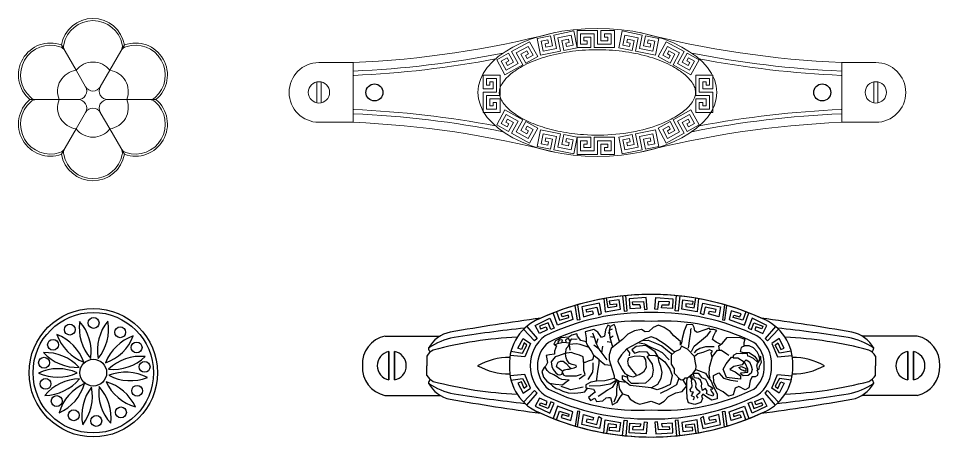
# Model space of a CAD drawing. Header units: millimetres. Extents: x -159347 to -158123, y -76894 to -75818.
# Drawn here: x -158972.5 to -158756.4, y -76448.2 to -76348.2 of the extents above; entities that cross this region are included whole.
import ezdxf

# ---------------------------------------------------------------- set-up
doc = ezdxf.new("R2010")
doc.units = ezdxf.units.MM
doc.header["$LTSCALE"] = 2
doc.header["$MEASUREMENT"] = 0
doc.layers.get('0').update_dxf_attribs({"linetype": 'CONTINUOUS'})
doc.layers.add('地线', color=157, linetype='CONTINUOUS', lineweight=13)

# ---------------------------------------------------------------- blocks, each defined once
blk = doc.blocks.new('LH-43')
for centre, radius in [((0.07, 0.09), 17.5), ((0.07, 0.09), 16.42), ((-2.98, 13.1), 1.48), ((2.78, 13.51), 1.48), ((-7.66, 10.05), 1.48), ((7.67, 11.06), 1.48), ((11.81, 6.49), 1.48), ((-11.53, 5.41), 1.48), ((0.07, 0.09), 3.64), ((-13.07, -0.73), 1.48), ((13.63, -0.01), 1.48), ((-10.75, -7.46), 1.48), ((11.09, -7.26), 1.48), ((-4.87, -11.88), 1.48), ((1.65, -13.91), 1.48), ((6.94, -11.74), 1.48)]:
    blk.add_circle(centre, radius)
for centre, start, end in [((-14.18, 3.61), 1.0105, 50.454), ((6.42, 13.54), 181.0159, 230.4486), ((11.44, 9.82), 155.6683, 205.1011), ((-11.43, 9.67), 335.663, 25.1064), ((14.1, 4.44), 132.8981, 182.3416), ((-7.05, 13.15), 312.9035, 2.3362), ((-14.4, -2.69), 24.2166, 73.66), ((0.62, 14.56), 204.2219, 253.6547), ((-1.32, 14.5), 289.6974, 339.1302), ((14.69, -1.84), 109.6921, 159.1355), ((-11.59, -9.37), 52.0548, 101.4982), ((-6.36, 12.9), 232.0601, 281.4929), ((12.27, -8.67), 81.8539, 131.2973), ((5.74, 13.26), 261.8592, 311.292), ((-5.23, -13.98), 82.9389, 132.3823), ((-12.17, 7.82), 262.9442, 312.377), ((6.19, -13.64), 50.9698, 100.4132), ((11.84, 8.52), 230.9751, 280.4079), ((2.84, -14.87), 114.5874, 164.0309), ((-14.51, 0.05), 294.5928, 344.0255), ((10.48, -10.05), 152.0762, 201.5089), ((-12.36, -8.77), 332.0708, 21.5143), ((13.56, -5.37), 174.217, 223.6604), ((-8.07, -12.8), 354.2223, 43.6551), ((14.63, 0.9), 199.3266, 248.7593), ((-1.81, -15), 19.3212, 68.7647)]:
    blk.add_arc(centre, 12.59, start, end)
blk = doc.blocks.new('A$C2AE26787')
at = {"color": 0, "lineweight": -3}
for p, q in [((24.11, 12.681), (23.952, 13.615)), ((25.514, 13.832), (25.685, 12.343)), ((25.987, 12.377), (25.845, 13.865)), ((27.857, 13.671), (26.189, 13.56)), ((27.962, 12.522), (27.857, 13.671)), ((28.711, 12.522), (28.815, 13.671)), ((28.815, 13.671), (30.484, 13.56)), ((30.686, 12.377), (30.827, 13.865)), ((31.158, 13.832), (30.988, 12.343)), ((32.562, 12.681), (32.72, 13.615)), ((21.111, 11.455), (20.898, 12.909)), ((21.126, 12.975), (21.332, 11.484)), ((23.257, 13.134), (21.534, 12.76)), ((21.534, 12.76), (21.697, 11.782)), ((21.961, 12.492), (23.017, 12.746)), ((23.017, 12.746), (23.195, 11.969)), ((23.473, 12.127), (23.257, 13.134)), ((23.699, 13.571), (23.814, 12.289)), ((24.927, 12.792), (24.11, 12.681)), ((25.209, 13.44), (24.234, 13.332)), ((24.234, 13.332), (24.271, 13.001)), ((24.271, 13.001), (24.939, 13.053)), ((24.939, 13.053), (24.927, 12.792)), ((25.322, 12.552), (25.209, 13.44)), ((26.188, 13.563), (26.252, 12.612)), ((26.252, 12.612), (27.312, 12.683)), ((26.521, 13.261), (27.596, 13.294)), ((26.551, 12.962), (26.521, 13.261)), ((27.245, 12.974), (26.551, 12.962)), ((27.312, 12.683), (27.245, 12.974)), ((27.596, 13.294), (27.704, 12.504)), ((29.077, 13.294), (28.968, 12.504)), ((30.152, 13.261), (29.077, 13.294)), ((29.36, 12.683), (29.428, 12.974)), ((30.421, 12.612), (29.36, 12.683)), ((29.428, 12.974), (30.122, 12.962)), ((30.122, 12.962), (30.152, 13.261)), ((30.484, 13.563), (30.421, 12.612)), ((31.351, 12.552), (31.464, 13.44)), ((31.464, 13.44), (32.438, 13.332)), ((32.402, 13.001), (31.733, 13.053)), ((31.733, 13.053), (31.745, 12.792)), ((31.745, 12.792), (32.562, 12.681)), ((32.438, 13.332), (32.402, 13.001)), ((32.974, 13.571), (32.858, 12.289)), ((33.199, 12.127), (33.415, 13.134)), ((33.415, 13.134), (35.139, 12.76)), ((33.655, 12.746), (33.478, 11.969)), ((34.712, 12.492), (33.655, 12.746)), ((35.139, 12.76), (34.976, 11.782)), ((35.547, 12.975), (35.341, 11.484)), ((35.562, 11.455), (35.775, 12.909)), ((19.156, 10.956), (18.741, 12.169)), ((19.048, 12.287), (19.347, 11.463)), ((19.496, 12.082), (20.464, 12.371)), ((19.616, 11.786), (19.496, 12.082)), ((20.229, 11.956), (19.616, 11.786)), ((20.27, 11.728), (20.229, 11.956)), ((20.464, 12.371), (20.665, 11.521)), ((21.697, 11.782), (22.691, 12.084)), ((22.028, 12.237), (21.961, 12.492)), ((22.614, 12.333), (22.028, 12.237)), ((22.691, 12.084), (22.614, 12.333)), ((23.195, 11.969), (23.473, 12.127)), ((23.814, 12.289), (25.322, 12.552)), ((25.685, 12.343), (25.987, 12.377)), ((27.704, 12.504), (27.962, 12.522)), ((28.968, 12.504), (28.711, 12.522)), ((30.988, 12.343), (30.686, 12.377)), ((32.858, 12.289), (31.351, 12.552)), ((33.478, 11.969), (33.199, 12.127)), ((33.982, 12.084), (34.059, 12.333)), ((34.976, 11.782), (33.982, 12.084)), ((34.059, 12.333), (34.644, 12.237)), ((34.644, 12.237), (34.712, 12.492)), ((36.209, 12.371), (36.008, 11.521)), ((37.176, 12.082), (36.209, 12.371)), ((36.403, 11.728), (36.444, 11.956)), ((36.444, 11.956), (37.057, 11.786)), ((37.057, 11.786), (37.176, 12.082)), ((37.625, 12.287), (37.326, 11.463)), ((37.517, 10.956), (37.931, 12.169)), ((16.974, 10.946), (18.412, 11.644)), ((17.371, 10.16), (16.974, 10.946)), ((18.25, 11.193), (17.388, 10.87)), ((17.388, 10.87), (17.482, 10.618)), ((18.491, 10.549), (18.25, 11.193)), ((18.412, 11.644), (18.809, 10.668)), ((20.665, 11.521), (19.156, 10.956)), ((19.347, 11.463), (20.27, 11.728)), ((21.332, 11.484), (21.111, 11.455)), ((35.341, 11.484), (35.562, 11.455)), ((36.008, 11.521), (37.517, 10.956)), ((37.326, 11.463), (36.403, 11.728)), ((38.261, 11.644), (37.864, 10.668)), ((38.181, 10.549), (38.423, 11.193)), ((39.698, 10.946), (38.261, 11.644)), ((38.423, 11.193), (39.285, 10.87)), ((39.285, 10.87), (39.19, 10.618)), ((39.301, 10.16), (39.698, 10.946)), ((16.904, 9.418), (15.826, 10.564)), ((16.132, 10.844), (17.147, 9.677)), ((18.147, 10.515), (17.371, 10.16)), ((17.482, 10.618), (18.046, 10.811)), ((18.046, 10.811), (18.147, 10.515)), ((18.809, 10.668), (18.491, 10.549)), ((20.288, 9.842), (20.737, 9.991)), ((20.737, 9.991), (21.26, 9.543)), ((21.863, 10.249), (22.384, 10.379)), ((21.863, 9.768), (21.863, 10.249)), ((22.2, 9.784), (22.27, 9.979)), ((22.27, 9.979), (22.457, 9.912)), ((22.384, 10.379), (22.88, 10.068)), ((22.88, 10.068), (23.263, 9.789)), ((23.263, 9.789), (23.383, 9.993)), ((23.307, 10.191), (23.455, 10.592)), ((23.383, 9.993), (23.307, 10.191)), ((23.455, 10.592), (24.03, 10.788)), ((23.733, 10.169), (23.886, 9.904)), ((24.03, 10.788), (24.679, 10.629)), ((24.167, 10.337), (24.094, 10.081)), ((24.094, 10.081), (24.383, 9.961)), ((24.383, 9.961), (24.303, 9.767)), ((24.679, 10.629), (24.802, 10.207)), ((24.802, 10.207), (24.825, 9.378)), ((26.627, 10.003), (25.922, 9.656)), ((27.052, 10.484), (26.627, 10.003)), ((27.533, 10.778), (27.052, 10.484)), ((28.336, 10.472), (27.533, 10.778)), ((28.954, 10.64), (28.336, 10.472)), ((29.469, 10.752), (28.954, 10.64)), ((29.861, 10.584), (29.469, 10.752)), ((30.386, 10.26), (29.861, 10.584)), ((30.633, 9.925), (30.386, 10.26)), ((31.36, 10.07), (31.125, 9.757)), ((31.651, 10.573), (31.36, 10.07)), ((32.146, 10.83), (31.651, 10.573)), ((31.97, 10.533), (31.689, 9.879)), ((32.199, 10.607), (32.146, 10.83)), ((32.322, 10.092), (32.199, 10.607)), ((32.523, 10.092), (32.322, 10.092)), ((32.736, 10.148), (32.523, 10.092)), ((33.083, 10.428), (32.736, 10.148)), ((33.075, 9.709), (33.543, 10.024)), ((33.682, 10.515), (33.083, 10.428)), ((33.844, 10.182), (33.682, 10.515)), ((34.28, 10.394), (33.844, 10.182)), ((34.09, 9.779), (34.493, 10.092)), ((34.493, 10.092), (34.28, 10.394)), ((37.864, 10.668), (38.181, 10.549)), ((38.626, 10.811), (38.525, 10.515)), ((38.525, 10.515), (39.301, 10.16)), ((39.19, 10.618), (38.626, 10.811)), ((40.541, 10.844), (39.526, 9.677)), ((39.768, 9.418), (40.847, 10.564)), ((2.226, 9.897), (7.641, 9.897)), ((15.266, 8.714), (15.767, 9.67)), ((15.885, 9.242), (15.612, 8.569)), ((15.767, 9.67), (16.487, 9.179)), ((16.159, 8.997), (15.885, 9.242)), ((16.487, 9.179), (15.949, 7.868)), ((17.147, 9.677), (16.904, 9.418)), ((18.602, 8.489), (18.743, 9.169)), ((18.743, 9.169), (19.109, 9.344)), ((19.109, 9.344), (19.723, 9.045)), ((19.723, 9.045), (20.072, 9.194)), ((20.072, 9.194), (20.288, 9.842)), ((21.26, 9.543), (21.891, 9.211)), ((22.048, 9.367), (21.863, 9.768)), ((21.891, 9.211), (22.182, 8.597)), ((22.264, 8.918), (22.048, 9.367)), ((22.401, 9.519), (22.2, 9.784)), ((22.28, 9.279), (22.513, 9.311)), ((22.425, 9.102), (22.28, 9.279)), ((22.513, 9.311), (22.401, 9.519)), ((22.401, 9.519), (22.401, 9.519)), ((22.73, 8.894), (22.425, 9.102)), ((22.457, 9.912), (22.682, 9.832)), ((22.682, 9.832), (22.898, 9.72)), ((22.898, 9.72), (22.826, 9.487)), ((22.826, 9.487), (22.995, 9.231)), ((22.995, 9.231), (23.309, 9.437)), ((23.309, 9.437), (23.396, 9.046)), ((23.709, 9.76), (23.512, 9.599)), ((23.512, 9.599), (23.781, 9.367)), ((23.886, 9.904), (23.709, 9.76)), ((23.781, 9.367), (23.958, 9.102)), ((23.958, 9.102), (23.926, 8.758)), ((24.303, 9.767), (24.175, 9.584)), ((24.175, 9.584), (24.44, 9.552)), ((24.335, 9.143), (24.319, 8.966)), ((24.504, 9.335), (24.335, 9.143)), ((24.44, 9.552), (24.504, 9.335)), ((24.504, 9.335), (24.504, 9.335)), ((24.825, 9.378), (24.841, 8.52)), ((25.285, 9.511), (24.833, 8.949)), ((25.922, 9.656), (25.285, 9.511)), ((25.837, 8.882), (26.769, 9.396)), ((26.475, 8.82), (27.248, 9.188)), ((26.769, 9.396), (27.113, 9.543)), ((27.113, 9.543), (27.456, 9.715)), ((27.248, 9.188), (27.75, 9.372)), ((28.336, 9.176), (27.677, 8.808)), ((27.75, 9.372), (28.336, 9.176)), ((28.336, 9.176), (30.399, 8.931)), ((31.125, 9.757), (30.633, 9.925)), ((31.125, 9.757), (31.125, 9.757)), ((31.125, 9.757), (31.417, 9.286)), ((31.417, 9.286), (31.503, 8.747)), ((31.689, 9.293), (31.58, 8.476)), ((31.689, 9.879), (31.689, 9.293)), ((31.706, 8.399), (32.149, 9.123)), ((32.149, 9.123), (32.608, 9.403)), ((32.608, 9.403), (33.075, 9.709)), ((33.833, 9.601), (34.09, 9.779)), ((33.989, 9.299), (33.833, 9.601)), ((34.728, 9.153), (33.989, 9.299)), ((34.828, 9.539), (34.591, 9.18)), ((34.591, 9.18), (34.591, 9.18)), ((34.728, 8.852), (34.728, 9.153)), ((35.223, 9.622), (34.828, 9.539)), ((35.012, 9.099), (36.199, 9.363)), ((35.823, 9.67), (35.223, 9.622)), ((36.482, 9.658), (35.823, 9.67)), ((36.199, 9.363), (36.676, 9.18)), ((36.986, 9.491), (36.482, 9.658)), ((36.676, 9.18), (37.159, 9.041)), ((37.381, 9.275), (36.986, 9.491)), ((37.657, 9.215), (37.381, 9.275)), ((38.005, 8.964), (37.657, 9.215)), ((39.526, 9.677), (39.768, 9.418)), ((40.906, 9.67), (40.186, 9.179)), ((40.186, 9.179), (40.723, 7.868)), ((40.514, 8.997), (40.787, 9.242)), ((40.787, 9.242), (41.061, 8.569)), ((41.407, 8.714), (40.906, 9.67)), ((54.447, 9.897), (49.032, 9.897)), ((2.597, 8.383), (2.597, 5.6)), ((2.597, 5.6), (2.597, 8.383)), ((3.147, 8.392), (3.147, 5.592)), ((3.147, 5.592), (3.147, 8.392)), ((14.588, 8.419), (15.73, 8.232)), ((15.612, 8.569), (15.266, 8.714)), ((15.73, 8.232), (16.159, 8.997)), ((18.404, 8.056), (18.602, 8.489)), ((19.558, 7.973), (19.558, 8.297)), ((19.558, 8.297), (20.936, 8.131)), ((20.512, 8.423), (19.831, 8.506)), ((21.235, 8.207), (20.512, 8.423)), ((21.683, 7.692), (21.235, 8.207)), ((22.182, 8.597), (22.223, 7.958)), ((22.449, 8.501), (22.264, 8.918)), ((22.778, 8.1), (22.449, 8.501)), ((22.555, 8.257), (22.655, 7.883)), ((22.794, 8.701), (22.73, 8.894)), ((22.987, 8.324), (22.794, 8.701)), ((23.38, 8.132), (22.987, 8.324)), ((23.396, 9.046), (23.364, 8.742)), ((23.364, 8.742), (23.5, 8.413)), ((23.5, 8.413), (23.685, 8.244)), ((23.685, 8.244), (24.062, 8.188)), ((23.926, 8.758), (24.014, 8.461)), ((24.014, 8.461), (24.295, 8.188)), ((24.062, 8.188), (24.222, 7.73)), ((24.375, 8.485), (24.264, 8.218)), ((24.264, 8.218), (24.32, 8.351)), ((24.295, 8.188), (24.295, 7.98)), ((24.319, 8.966), (24.351, 8.717)), ((24.32, 8.351), (24.464, 8.14)), ((24.351, 8.717), (24.375, 8.485)), ((24.769, 8.167), (24.448, 7.91)), ((24.841, 8.52), (24.769, 8.167)), ((24.98, 8.196), (24.769, 8.167)), ((24.833, 8.949), (25.227, 8.348)), ((25.1, 8.31), (24.98, 8.196)), ((25.353, 8.386), (25.1, 8.31)), ((25.465, 8.359), (25.353, 8.386)), ((25.618, 8.203), (25.465, 8.359)), ((25.618, 8.203), (25.837, 8.882)), ((25.915, 7.9), (25.618, 8.203)), ((26.267, 7.951), (26.475, 8.82)), ((27.333, 8.208), (27.248, 7.669)), ((27.677, 8.808), (27.333, 8.208)), ((28.563, 8.42), (28.188, 8.022)), ((28.855, 8.673), (28.563, 8.42)), ((29.568, 8.688), (28.855, 8.673)), ((30.282, 8.688), (29.568, 8.688)), ((30.627, 8.374), (30.282, 8.688)), ((30.399, 8.931), (31.135, 8.33)), ((30.703, 7.88), (30.627, 8.374)), ((30.767, 8.631), (31.454, 8.539)), ((31.135, 8.33), (31.135, 7.938)), ((31.503, 8.747), (31.454, 8.539)), ((31.454, 8.539), (31.454, 8.539)), ((31.454, 8.539), (31.959, 8.259)), ((31.706, 8.399), (32.361, 8.817)), ((31.959, 8.259), (32.87, 8.471)), ((31.959, 7.997), (31.959, 8.259)), ((32.361, 8.817), (33.288, 8.97)), ((32.87, 8.471), (33.709, 8.516)), ((33.288, 8.97), (34.427, 9.013)), ((33.709, 8.516), (33.531, 7.323)), ((33.709, 8.516), (34.258, 8.606)), ((34.505, 8.334), (34.066, 7.624)), ((34.258, 8.606), (34.728, 8.852)), ((35.406, 8.29), (34.816, 7.85)), ((36.678, 8.575), (36.379, 8.417)), ((36.379, 8.417), (37.085, 8.342)), ((37.035, 8.857), (36.678, 8.575)), ((37.717, 8.807), (37.035, 8.857)), ((37.085, 8.342), (37.393, 8.201)), ((37.393, 8.201), (37.542, 8.085)), ((38.304, 8.7), (37.717, 8.807)), ((38.304, 8.7), (38.005, 8.964)), ((38.556, 8.497), (38.304, 8.7)), ((38.88, 8.113), (38.556, 8.497)), ((40.942, 8.232), (40.514, 8.997)), ((42.085, 8.419), (40.942, 8.232)), ((41.061, 8.569), (41.407, 8.714)), ((53.526, 8.392), (53.526, 5.592)), ((53.526, 5.592), (53.526, 8.392)), ((54.076, 8.383), (54.076, 5.6)), ((54.076, 5.6), (54.076, 8.383)), ((6.325, 7.941), (6.325, 6.992)), ((15.949, 7.868), (14.493, 7.98)), ((17.729, 7.304), (17.715, 7.03)), ((17.927, 7.427), (17.729, 7.304)), ((17.855, 7.911), (17.826, 7.674)), ((17.826, 7.674), (17.927, 7.427)), ((18.093, 8.056), (17.855, 7.911)), ((17.861, 7.386), (17.97, 6.999)), ((18.404, 8.056), (18.093, 8.056)), ((18.416, 7.362), (18.509, 7.726)), ((18.504, 6.997), (18.416, 7.362)), ((18.509, 7.726), (18.802, 7.952)), ((18.802, 7.952), (19.295, 7.998)), ((19.495, 7.69), (18.853, 7.613)), ((18.853, 7.613), (18.853, 7.341)), ((18.853, 7.341), (19.058, 6.823)), ((19.048, 7.264), (19.028, 7.546)), ((19.028, 7.546), (19.267, 7.465)), ((19.464, 7.069), (19.048, 7.264)), ((19.161, 7.511), (19.536, 7.351)), ((19.295, 7.998), (19.567, 7.788)), ((19.567, 7.788), (19.495, 7.69)), ((19.536, 7.351), (19.731, 7.156)), ((20.098, 7.592), (19.558, 7.973)), ((20.604, 7.367), (20.098, 7.592)), ((20.214, 7.069), (20.604, 7.367)), ((20.936, 8.131), (21.277, 7.318)), ((21.277, 7.318), (20.961, 6.82)), ((22.223, 7.958), (21.683, 7.692)), ((22.655, 7.883), (22.622, 7.12)), ((22.995, 7.723), (22.778, 8.1)), ((23.701, 7.458), (22.995, 7.723)), ((23.709, 7.707), (23.38, 8.132)), ((23.934, 7.37), (23.701, 7.458)), ((24.222, 7.73), (23.709, 7.707)), ((23.934, 7.37), (23.926, 7.035)), ((24.222, 7.73), (23.934, 7.37)), ((24.448, 7.91), (24.222, 7.73)), ((24.464, 8.14), (24.448, 7.91)), ((26.066, 7.717), (25.915, 7.9)), ((26.079, 7.288), (26.066, 7.717)), ((26.382, 6.85), (26.079, 7.288)), ((26.487, 7.338), (26.267, 7.951)), ((26.99, 6.615), (26.487, 7.338)), ((27.248, 7.669), (27.37, 7.081)), ((28.188, 8.022), (28.103, 7.416)), ((28.103, 7.416), (28.203, 6.841)), ((28.824, 7.171), (29.077, 7.631)), ((29.077, 7.631), (29.515, 7.876)), ((29.515, 7.876), (29.745, 7.953)), ((30.09, 8.075), (29.745, 7.953)), ((29.745, 7.953), (30.236, 7.363)), ((30.481, 7.991), (30.09, 8.075)), ((30.236, 7.363), (30.55, 6.949)), ((30.926, 7.769), (30.481, 7.991)), ((31.135, 7.938), (30.665, 8.127)), ((31.164, 7.363), (30.926, 7.769)), ((31.409, 6.949), (31.164, 7.363)), ((32.121, 7.465), (31.959, 7.997)), ((32.442, 6.409), (32.121, 7.465)), ((33.531, 7.323), (33.423, 6.772)), ((34.066, 7.624), (34.029, 7.199)), ((34.816, 7.85), (34.949, 7.459)), ((34.949, 7.459), (34.949, 6.828)), ((35.19, 7.85), (35.697, 8.007)), ((35.697, 8.007), (36.179, 8.032)), ((36.195, 7.26), (35.871, 7.202)), ((36.179, 8.032), (36.694, 8.007)), ((36.387, 7.343), (36.195, 7.26)), ((36.345, 7.127), (36.195, 7.26)), ((36.195, 7.26), (36.195, 7.26)), ((36.553, 7.343), (36.387, 7.343)), ((36.86, 7.393), (36.553, 7.343)), ((36.694, 8.007), (36.852, 7.958)), ((36.852, 7.958), (37.039, 7.667)), ((37.018, 7.517), (36.86, 7.393)), ((37.06, 7.816), (37.018, 7.517)), ((37.039, 7.667), (37.018, 7.517)), ((37.018, 7.517), (37.234, 7.385)), ((37.276, 7.899), (37.06, 7.816)), ((37.06, 7.816), (37.06, 7.816)), ((37.234, 7.385), (37.609, 7.111)), ((37.5, 7.866), (37.276, 7.899)), ((37.276, 7.899), (37.276, 7.899)), ((37.683, 7.7), (37.5, 7.866)), ((37.542, 8.085), (37.542, 8.085)), ((37.542, 8.085), (37.875, 7.902)), ((37.958, 7.376), (37.683, 7.7)), ((37.875, 7.902), (38.307, 7.686)), ((38.074, 7.069), (37.958, 7.376)), ((38.307, 7.686), (38.523, 7.462)), ((38.523, 7.462), (38.748, 7.083)), ((38.844, 7.167), (39.072, 7.55)), ((39.072, 7.55), (38.88, 8.113)), ((40.723, 7.868), (42.18, 7.98)), ((50.347, 7.941), (50.347, 6.992)), ((6.325, 6.043), (6.325, 6.992)), ((17.715, 7.03), (17.514, 6.657)), ((17.514, 6.657), (17.559, 6.338)), ((17.559, 6.338), (17.575, 6.098)), ((17.748, 6.535), (17.676, 6.306)), ((17.901, 6.769), (17.748, 6.535)), ((17.832, 6.568), (17.913, 6.612)), ((17.956, 6.338), (17.832, 6.568)), ((17.97, 6.999), (17.901, 6.769)), ((17.913, 6.612), (18.274, 6.286)), ((18.2, 6.057), (17.956, 6.338)), ((18.668, 6.618), (18.504, 6.997)), ((19.012, 6.409), (18.668, 6.618)), ((19.209, 6.612), (19.012, 6.409)), ((19.058, 6.823), (19.209, 6.612)), ((19.209, 6.612), (19.387, 6.903)), ((19.832, 6.231), (19.209, 6.612)), ((19.387, 6.903), (20.214, 7.069)), ((19.731, 7.156), (19.464, 7.069)), ((20.961, 6.82), (20.463, 6.156)), ((22.622, 7.12), (22.323, 6.072)), ((23.926, 7.035), (24.021, 6.55)), ((24.021, 6.55), (24.077, 6.089)), ((26.382, 6.409), (26.382, 6.85)), ((26.382, 5.973), (26.382, 6.409)), ((26.561, 6.409), (27.205, 5.736)), ((27.643, 6.113), (26.99, 6.615)), ((27.37, 7.081), (27.53, 6.652)), ((27.53, 6.652), (27.643, 6.113)), ((28.203, 6.841), (28.709, 6.09)), ((28.878, 6.409), (28.824, 7.171)), ((29.077, 6.083), (28.878, 6.409)), ((30.634, 6.543), (30.512, 6.198)), ((30.55, 6.949), (30.634, 6.543)), ((31.24, 5.93), (31.555, 6.409)), ((31.586, 6.573), (31.409, 6.949)), ((31.555, 6.409), (31.586, 6.573)), ((32.86, 6.868), (32.281, 6.937)), ((32.442, 5.929), (32.442, 6.409)), ((32.656, 6.409), (33.429, 5.378)), ((33.423, 6.409), (32.86, 6.868)), ((33.423, 6.772), (33.423, 6.409)), ((33.423, 6.409), (33.941, 6.005)), ((33.941, 6.005), (34.084, 6.409)), ((34.029, 7.199), (34.029, 6.708)), ((34.084, 6.409), (34.508, 6.562)), ((34.508, 6.562), (34.816, 6.67)), ((34.816, 6.67), (34.961, 6.681)), ((34.949, 6.828), (35.007, 6.114)), ((35.871, 7.202), (35.663, 7.094)), ((35.663, 7.094), (35.68, 6.961)), ((35.68, 6.961), (36.079, 6.87)), ((36.079, 6.87), (36.337, 6.762)), ((36.337, 6.762), (36.461, 6.621)), ((36.669, 6.787), (36.345, 7.127)), ((36.461, 6.621), (36.594, 6.409)), ((36.594, 6.409), (36.661, 6.205)), ((36.952, 6.546), (36.669, 6.787)), ((37.226, 6.546), (36.952, 6.546)), ((37.442, 6.629), (37.226, 6.546)), ((37.559, 6.836), (37.442, 6.629)), ((37.609, 7.111), (37.559, 6.836)), ((37.75, 6.106), (38.149, 6.604)), ((38.149, 6.604), (38.074, 7.069)), ((38.518, 6.686), (38.652, 6.999)), ((38.638, 5.99), (38.518, 6.686)), ((38.652, 6.999), (38.844, 7.167)), ((50.347, 6.043), (50.347, 6.992)), ((15.949, 6.116), (14.493, 6.003)), ((14.588, 5.565), (15.73, 5.751)), ((15.73, 5.751), (16.159, 4.987)), ((16.487, 4.805), (15.949, 6.116)), ((17.575, 6.098), (17.66, 6.163)), ((17.66, 6.163), (17.676, 6.306)), ((17.676, 6.306), (17.774, 5.954)), ((17.774, 5.954), (17.913, 5.62)), ((17.913, 5.62), (18.284, 5.236)), ((18.716, 5.7), (18.2, 6.057)), ((18.274, 6.286), (18.68, 6.101)), ((18.68, 6.101), (18.836, 6.049)), ((19.415, 5.651), (18.716, 5.7)), ((18.836, 6.049), (18.888, 5.782)), ((18.888, 5.782), (19.343, 5.812)), ((19.343, 5.812), (19.915, 5.799)), ((19.61, 5.612), (19.415, 5.651)), ((19.499, 5.21), (19.61, 5.612)), ((20.289, 6.231), (19.832, 6.231)), ((19.915, 5.799), (20.289, 5.982)), ((20.289, 5.982), (20.289, 6.231)), ((20.463, 6.156), (20.289, 6.156)), ((20.919, 5.823), (20.712, 5.971)), ((21.417, 5.466), (20.919, 5.823)), ((21.808, 5.466), (21.417, 5.466)), ((21.613, 5.466), (21.675, 5.034)), ((22.323, 6.072), (21.808, 5.466)), ((22.456, 5.769), (22.316, 5.555)), ((22.316, 5.555), (22.596, 5.423)), ((22.357, 6.192), (22.456, 5.769)), ((22.596, 5.423), (23.274, 5.699)), ((23.274, 5.699), (23.738, 5.821)), ((23.54, 5.312), (23.941, 5.545)), ((23.738, 5.821), (24.077, 6.089)), ((23.941, 5.545), (24.12, 5.724)), ((24.077, 6.089), (24.759, 5.381)), ((24.36, 5.591), (24.116, 5.084)), ((25.523, 5.4), (26.016, 5.646)), ((26.016, 5.646), (26.382, 5.973)), ((26.045, 5.672), (26.966, 4.924)), ((26.4, 5.774), (26.293, 5.894)), ((26.737, 5.506), (26.4, 5.774)), ((27.282, 5.054), (26.737, 5.506)), ((27.205, 5.736), (27.719, 5.452)), ((27.95, 5.998), (27.643, 6.113)), ((27.643, 6.113), (27.942, 5.623)), ((27.719, 5.452), (28.336, 5.192)), ((27.942, 5.623), (28.847, 5.01)), ((28.517, 5.961), (27.95, 5.998)), ((28.709, 6.09), (28.517, 5.961)), ((28.74, 5.631), (28.517, 5.961)), ((29.484, 5.585), (28.74, 5.631)), ((29.492, 6.037), (29.077, 6.083)), ((29.975, 5.746), (29.484, 5.585)), ((29.998, 6.06), (29.492, 6.037)), ((30.235, 5.424), (29.975, 5.746)), ((30.512, 6.198), (29.998, 6.06)), ((30.45, 6.029), (30.427, 5.723)), ((30.427, 5.723), (30.73, 5.321)), ((30.73, 5.321), (31.24, 5.93)), ((32.252, 5.303), (32.442, 5.929)), ((33.168, 5.727), (33.071, 5.087)), ((33.941, 6.005), (34.204, 5.514)), ((34.204, 5.514), (34.6, 4.903)), ((35.007, 6.114), (35.356, 5.973)), ((35.356, 5.973), (35.813, 5.84)), ((35.813, 5.84), (36.17, 5.707)), ((36.17, 5.707), (36.802, 5.79)), ((36.383, 4.909), (36.301, 5.467)), ((36.748, 5.783), (36.628, 5.266)), ((36.661, 6.205), (36.711, 6.064)), ((36.711, 6.064), (36.748, 5.783)), ((36.802, 5.79), (37.417, 6.039)), ((37.417, 6.039), (37.75, 6.106)), ((37.615, 5.042), (37.823, 5.571)), ((37.823, 5.87), (38.29, 5.93)), ((37.823, 5.571), (37.823, 5.87)), ((38.29, 5.93), (38.638, 5.99)), ((40.186, 4.805), (40.723, 6.116)), ((40.942, 5.751), (40.514, 4.987)), ((40.723, 6.116), (42.18, 6.003)), ((42.085, 5.565), (40.942, 5.751)), ((15.612, 5.415), (15.266, 5.269)), ((15.266, 5.269), (15.767, 4.313)), ((15.885, 4.741), (15.612, 5.415)), ((15.767, 4.313), (16.487, 4.805)), ((16.904, 4.565), (15.826, 3.42)), ((16.159, 4.987), (15.885, 4.741)), ((17.147, 4.307), (16.904, 4.565)), ((18.284, 5.236), (18.72, 5.038)), ((18.72, 5.038), (19.149, 5.047)), ((19.133, 4.395), (19.233, 4.761)), ((19.149, 5.047), (19.499, 5.21)), ((19.233, 4.761), (19.227, 5.049)), ((21.318, 4.794), (20.878, 4.213)), ((21.675, 5.034), (21.318, 4.794)), ((21.496, 4.914), (21.961, 4.667)), ((21.961, 4.667), (22.298, 4.422)), ((22.136, 5.133), (22.991, 5.141)), ((22.991, 5.141), (23.54, 5.312)), ((24.116, 5.084), (23.387, 4.48)), ((24.666, 5.281), (24.548, 4.328)), ((24.759, 5.381), (25.353, 5.078)), ((25.28, 4.334), (25.354, 4.78)), ((25.353, 5.078), (25.523, 5.4)), ((25.354, 4.78), (25.455, 4.985)), ((25.455, 4.985), (25.455, 4.631)), ((25.455, 4.631), (26.113, 4.057)), ((26.966, 4.924), (27.887, 4.318)), ((27.811, 4.801), (27.282, 5.054)), ((28.624, 4.502), (27.811, 4.801)), ((28.336, 5.192), (28.946, 4.87)), ((28.847, 5.01), (29.806, 5.109)), ((28.884, 4.341), (29.75, 4.801)), ((28.946, 4.87), (29.669, 4.758)), ((29.75, 4.801), (30.73, 5.321)), ((29.806, 5.109), (30.235, 5.424)), ((31.144, 4.409), (31.704, 4.856)), ((31.424, 4.633), (31.685, 3.798)), ((31.704, 4.856), (32.252, 5.303)), ((32.081, 5.164), (32.356, 4.265)), ((32.219, 4.715), (32.656, 4.66)), ((33.429, 5.378), (33.684, 4.832)), ((33.429, 5.378), (33.967, 4.964)), ((33.684, 4.832), (33.542, 4.314)), ((33.684, 4.832), (33.891, 4.239)), ((34.402, 5.209), (35.303, 4.901)), ((34.6, 4.903), (34.706, 4.636)), ((34.706, 4.265), (34.706, 4.636)), ((34.706, 4.636), (35.233, 4.517)), ((35.303, 4.901), (35.661, 4.842)), ((35.661, 4.842), (36.383, 4.909)), ((36.295, 4.718), (36.246, 4.519)), ((36.27, 4.618), (36.434, 4.321)), ((36.47, 5.1), (36.295, 4.718)), ((36.321, 4.774), (36.952, 4.71)), ((36.628, 5.266), (36.47, 5.1)), ((36.749, 4.495), (36.691, 4.635)), ((36.952, 4.71), (37.235, 4.793)), ((37.093, 4.751), (37.023, 4.49)), ((37.175, 4.253), (37.703, 4.552)), ((37.235, 4.793), (37.542, 4.843)), ((37.355, 4.495), (37.478, 4.67)), ((37.478, 4.67), (37.452, 4.828)), ((37.542, 4.843), (37.755, 4.959)), ((37.895, 4.876), (37.615, 5.042)), ((37.703, 4.552), (37.895, 4.876)), ((39.526, 4.307), (39.768, 4.565)), ((39.768, 4.565), (40.847, 3.42)), ((40.906, 4.313), (40.186, 4.805)), ((40.514, 4.987), (40.787, 4.741)), ((40.787, 4.741), (41.061, 5.415)), ((41.407, 5.269), (40.906, 4.313)), ((41.061, 5.415), (41.407, 5.269)), ((2.226, 4.087), (7.641, 4.087)), ((16.132, 3.139), (17.147, 4.307)), ((17.371, 3.823), (16.974, 3.038)), ((18.147, 3.468), (17.371, 3.823)), ((19.69, 4.18), (19.133, 4.395)), ((20.878, 4.213), (19.69, 4.18)), ((22.018, 3.699), (21.899, 3.524)), ((22.219, 4.092), (22.018, 3.699)), ((22.298, 4.422), (22.219, 4.092)), ((22.796, 3.984), (22.471, 3.576)), ((23.387, 4.48), (22.796, 3.984)), ((23.05, 3.48), (23.803, 3.742)), ((23.803, 3.742), (24.057, 3.572)), ((24.548, 4.328), (24.426, 3.725)), ((24.426, 3.725), (24.43, 3.424)), ((25.083, 3.579), (25.28, 4.334)), ((26.113, 4.057), (26.467, 3.633)), ((26.467, 3.633), (27.067, 3.252)), ((27.887, 4.318), (28.336, 4.157)), ((28.122, 3.257), (28.561, 3.624)), ((28.336, 4.157), (28.884, 4.341)), ((28.561, 3.624), (28.907, 3.676)), ((29.194, 4.506), (28.624, 4.502)), ((28.907, 3.676), (29.279, 3.445)), ((29.962, 3.558), (30.607, 3.906)), ((30.607, 3.906), (31.144, 4.409)), ((31.685, 3.798), (31.829, 3.223)), ((32.356, 4.265), (32.051, 4.055)), ((32.356, 4.265), (32.416, 3.511)), ((32.386, 3.888), (32.552, 3.737)), ((32.8, 3.474), (32.92, 4.109)), ((32.92, 4.109), (33.219, 4.217)), ((33.219, 4.217), (33.555, 3.714)), ((33.555, 3.714), (33.951, 3.439)), ((33.891, 4.239), (34.042, 3.787)), ((33.891, 4.239), (34.278, 4.154)), ((34.454, 3.558), (34.802, 3.654)), ((34.802, 3.654), (34.706, 4.265)), ((35.233, 4.517), (35.557, 4.085)), ((35.557, 4.085), (35.629, 3.858)), ((35.78, 4.377), (35.581, 4.361)), ((35.629, 3.858), (36.108, 3.99)), ((36.113, 4.369), (35.78, 4.377)), ((36.108, 3.99), (36.42, 4.205)), ((36.246, 4.519), (36.113, 4.369)), ((36.42, 4.205), (37.175, 4.253)), ((36.434, 4.321), (36.627, 4.396)), ((36.627, 4.396), (36.749, 4.495)), ((37.023, 4.49), (37.134, 4.46)), ((37.134, 4.46), (37.355, 4.495)), ((38.525, 3.468), (39.301, 3.823)), ((39.301, 3.823), (39.698, 3.038)), ((40.541, 3.139), (39.526, 4.307)), ((54.447, 4.087), (49.032, 4.087)), ((16.974, 3.038), (18.412, 2.339)), ((17.388, 3.114), (17.482, 3.365)), ((18.25, 2.791), (17.388, 3.114)), ((17.482, 3.365), (18.046, 3.173)), ((18.046, 3.173), (18.147, 3.468)), ((18.491, 3.435), (18.25, 2.791)), ((18.412, 2.339), (18.809, 3.316)), ((18.809, 3.316), (18.491, 3.435)), ((19.156, 3.028), (18.741, 1.814)), ((20.665, 2.463), (19.156, 3.028)), ((21.899, 3.524), (22.175, 3.454)), ((22.175, 3.454), (22.573, 3.449)), ((22.573, 3.449), (22.617, 3.296)), ((22.617, 3.296), (23.05, 3.48)), ((24.057, 3.572), (24.114, 3.248)), ((24.114, 3.248), (24.251, 2.997)), ((24.251, 2.997), (24.842, 2.963)), ((24.43, 3.424), (24.384, 3.335)), ((24.842, 2.963), (25.083, 3.579)), ((27.067, 3.252), (27.605, 3.007)), ((27.605, 3.007), (28.122, 3.257)), ((29.279, 3.445), (29.962, 3.558)), ((31.829, 3.223), (31.973, 2.936)), ((31.973, 2.936), (32.332, 3.163)), ((32.416, 3.511), (32.127, 3.383)), ((32.416, 3.511), (32.332, 3.163)), ((32.332, 3.163), (32.596, 3.019)), ((32.596, 3.019), (32.8, 3.474)), ((33.951, 3.439), (34.454, 3.558)), ((36.008, 2.463), (37.517, 3.028)), ((37.517, 3.028), (37.931, 1.814)), ((37.864, 3.316), (38.181, 3.435)), ((38.261, 2.339), (37.864, 3.316)), ((38.181, 3.435), (38.423, 2.791)), ((39.698, 3.038), (38.261, 2.339)), ((38.423, 2.791), (39.285, 3.114)), ((38.626, 3.173), (38.525, 3.468)), ((39.19, 3.365), (38.626, 3.173)), ((39.285, 3.114), (39.19, 3.365)), ((19.048, 1.696), (19.347, 2.521)), ((19.347, 2.521), (20.27, 2.255)), ((19.616, 2.197), (19.496, 1.901)), ((19.496, 1.901), (20.464, 1.612)), ((20.229, 2.027), (19.616, 2.197)), ((20.27, 2.255), (20.229, 2.027)), ((20.464, 1.612), (20.665, 2.463)), ((21.111, 2.528), (20.898, 1.075)), ((21.332, 2.499), (21.111, 2.528)), ((21.126, 1.008), (21.332, 2.499)), ((21.534, 1.223), (21.697, 2.202)), ((21.697, 2.202), (22.691, 1.9)), ((22.691, 1.9), (22.614, 1.65)), ((23.017, 1.238), (23.195, 2.015)), ((23.195, 2.015), (23.473, 1.856)), ((23.473, 1.856), (23.257, 0.849)), ((33.478, 2.015), (33.199, 1.856)), ((33.199, 1.856), (33.415, 0.849)), ((33.655, 1.238), (33.478, 2.015)), ((34.976, 2.202), (33.982, 1.9)), ((33.982, 1.9), (34.059, 1.65)), ((35.139, 1.223), (34.976, 2.202)), ((35.341, 2.499), (35.562, 2.528)), ((35.547, 1.008), (35.341, 2.499)), ((35.562, 2.528), (35.775, 1.075)), ((36.209, 1.612), (36.008, 2.463)), ((37.176, 1.901), (36.209, 1.612)), ((37.326, 2.521), (36.403, 2.255)), ((36.403, 2.255), (36.444, 2.027)), ((36.444, 2.027), (37.057, 2.197)), ((37.057, 2.197), (37.176, 1.901)), ((37.625, 1.696), (37.326, 2.521)), ((23.257, 0.849), (21.534, 1.223)), ((22.028, 1.746), (21.961, 1.492)), ((21.961, 1.492), (23.017, 1.238)), ((22.614, 1.65), (22.028, 1.746)), ((23.699, 0.412), (23.814, 1.695)), ((23.814, 1.695), (25.322, 1.431)), ((24.11, 1.302), (23.952, 0.368)), ((24.927, 1.191), (24.11, 1.302)), ((24.234, 0.651), (24.271, 0.982)), ((24.271, 0.982), (24.939, 0.931)), ((24.939, 0.931), (24.927, 1.191)), ((25.322, 1.431), (25.209, 0.543)), ((25.514, 0.152), (25.685, 1.64)), ((25.685, 1.64), (25.987, 1.607)), ((25.987, 1.607), (25.845, 0.118)), ((26.188, 0.421), (26.252, 1.372)), ((26.252, 1.372), (27.312, 1.301)), ((26.551, 1.021), (26.521, 0.723)), ((27.245, 1.01), (26.551, 1.021)), ((27.312, 1.301), (27.245, 1.01)), ((27.596, 0.689), (27.704, 1.48)), ((27.704, 1.48), (27.962, 1.461)), ((27.962, 1.461), (27.857, 0.312)), ((28.968, 1.48), (28.711, 1.461)), ((28.711, 1.461), (28.815, 0.312)), ((29.077, 0.689), (28.968, 1.48)), ((30.421, 1.372), (29.36, 1.301)), ((29.36, 1.301), (29.428, 1.01)), ((29.428, 1.01), (30.122, 1.021)), ((30.122, 1.021), (30.152, 0.723)), ((30.484, 0.421), (30.421, 1.372)), ((30.988, 1.64), (30.686, 1.607)), ((30.686, 1.607), (30.827, 0.118)), ((31.158, 0.152), (30.988, 1.64)), ((32.858, 1.695), (31.351, 1.431)), ((31.351, 1.431), (31.464, 0.543)), ((31.733, 0.931), (31.745, 1.191)), ((32.402, 0.982), (31.733, 0.931)), ((31.745, 1.191), (32.562, 1.302)), ((32.438, 0.651), (32.402, 0.982)), ((32.562, 1.302), (32.72, 0.368)), ((32.974, 0.412), (32.858, 1.695)), ((33.415, 0.849), (35.139, 1.223)), ((34.712, 1.492), (33.655, 1.238)), ((34.059, 1.65), (34.644, 1.746)), ((34.644, 1.746), (34.712, 1.492)), ((25.209, 0.543), (24.234, 0.651)), ((27.857, 0.312), (26.189, 0.424)), ((26.521, 0.723), (27.596, 0.689)), ((28.815, 0.312), (30.484, 0.424)), ((30.152, 0.723), (29.077, 0.689)), ((31.464, 0.543), (32.438, 0.651))]:
    blk.add_line(p, q, dxfattribs=at)
for centre, radius, start, end in [((28.336, -12.295), 26.279, 65.70214, 115.21576), ((28.336, -12.295), 26.279, 64.78424, 114.29786), ((27.989, -10.998), 23.206, 89.14235, 115.61264), ((28.684, -10.998), 23.206, 64.38736, 90.85765), ((49.264, -222.512), 236.309, 97.71924, 99.90159), ((19.197, 7.189), 4.771, 110.54436, 182.36516), ((27.147, -8.609), 19.974, 86.58611, 116.43732), ((29.526, -8.609), 19.974, 63.56268, 93.41389), ((7.409, -222.512), 236.309, 80.09841, 82.28076), ((37.475, 7.189), 4.771, 357.63484, 69.45564), ((9.253, 7.182), 3.158, 101.40749, 151.02476), ((32.595, -139.974), 151.576, 96.30343, 98.9545), ((24.078, -139.974), 151.576, 81.0455, 83.69657), ((47.419, 7.182), 3.158, 28.97524, 78.59251), ((2.825, 7.136), 2.825, 102.24864, 182.93174), ((10.259, 3.187), 6.687, 100.83387, 124.29451), ((16.976, -29.469), 39.293, 92.59934, 104.76234), ((19.862, 7.172), 3.35, 124.6516, 183.07844), ((19.953, 7.138), 2.731, 128.47941, 183.07988), ((36.553, 7.009), 2.936, 359.66078, 50.55757), ((36.698, 7.074), 3.494, 358.64225, 54.73712), ((39.696, -29.469), 39.293, 75.23766, 87.40066), ((46.414, 3.187), 6.687, 55.70549, 79.16613), ((53.848, 7.136), 2.825, 357.06826, 77.75136), ((2.893, 6.992), 1.423, 102.00477, 257.99523), ((2.893, 6.992), 1.423, 102.00477, 257.99523), ((2.893, 6.992), 1.423, 280.26926, 79.73074), ((2.893, 6.992), 1.423, 280.26926, 79.73074), ((7.565, 7.232), 1.428, 114.88963, 150.23756), ((6.992, 8.751), 0.503, 184.53001, 227.77419), ((49.107, 7.232), 1.428, 29.76244, 65.11037), ((49.68, 8.751), 0.503, 312.22581, 355.46999), ((53.78, 6.992), 1.423, 100.26926, 259.73074), ((53.78, 6.992), 1.423, 100.26926, 259.73074), ((53.78, 6.992), 1.423, 282.00477, 77.99523), ((53.78, 6.992), 1.423, 282.00477, 77.99523), ((14.419, 1.432), 6.367, 89.57981, 119.16669), ((42.253, 1.432), 6.367, 60.83331, 90.42019), ((2.825, 6.847), 2.825, 177.06826, 257.75136), ((14.419, 12.551), 6.367, 240.83331, 270.42019), ((19.197, 6.795), 4.771, 177.63484, 249.45564), ((19.862, 6.812), 3.35, 176.92156, 235.3484), ((19.953, 6.845), 2.731, 176.92012, 231.52059), ((36.553, 6.974), 2.936, 309.44243, 0.33922), ((36.698, 6.909), 3.494, 305.26288, 1.35775), ((37.475, 6.795), 4.771, 290.54436, 2.36516), ((42.253, 12.551), 6.367, 269.57981, 299.16669), ((53.848, 6.847), 2.825, 282.24864, 2.93174), ((7.565, 6.752), 1.428, 209.76244, 245.11037), ((6.992, 5.232), 0.503, 132.22581, 175.46999), ((16.976, 43.452), 39.293, 255.23766, 267.40066), ((39.696, 43.452), 39.293, 272.59934, 284.76234), ((49.107, 6.752), 1.428, 294.88963, 330.23756), ((49.68, 5.232), 0.503, 4.53001, 47.77419), ((9.253, 6.801), 3.158, 208.97524, 258.59251), ((10.259, 10.796), 6.687, 235.70549, 259.16613), ((27.147, 22.592), 19.974, 243.56268, 273.41389), ((29.526, 22.592), 19.974, 266.58611, 296.43732), ((46.414, 10.796), 6.687, 280.83387, 304.29451), ((47.419, 6.801), 3.158, 281.40749, 331.02476), ((49.264, 236.496), 236.309, 260.09841, 262.28076), ((32.595, 153.957), 151.576, 261.0455, 263.69657), ((27.989, 24.982), 23.206, 244.38736, 270.85765), ((28.684, 24.982), 23.206, 269.14235, 295.61264), ((7.409, 236.496), 236.309, 277.71924, 279.90159), ((24.078, 153.957), 151.576, 276.30343, 278.9545), ((28.336, 26.279), 26.279, 244.78424, 294.29786), ((28.336, 26.279), 26.279, 245.70214, 295.21576)]:
    blk.add_arc(centre, radius, start, end, dxfattribs=at)
blk = doc.blocks.new('oiserufha')
at = {"layer": '地线', "color": 0}
for p, q in [((1197874.62, 560670.27), (1197874.62, 560672.67)), ((1197874.62, 560672.67), (1197877.82, 560672.67)), ((1197877.82, 560672.67), (1197877.82, 560668.67)), ((1197873.02, 560671.87), (1197869.82, 560671.87)), ((1197870.62, 560670.27), (1197871.42, 560670.27)), ((1197876.22, 560670.27), (1197874.62, 560670.27)), ((1197876.22, 560671.07), (1197875.42, 560671.07)), ((1197876.22, 560671.07), (1197876.22, 560670.27)), ((1197877.82, 560668.67), (1197873.02, 560668.67)), ((1197873.82, 560669.47), (1197877.02, 560669.47))]:
    blk.add_line(p, q, dxfattribs=at)
for points in [[(1197870.62, 560670.27), (1197870.62, 560671.07), (1197872.22, 560671.07), (1197872.22, 560668.67), (1197869.02, 560668.67), (1197869.02, 560672.67), (1197873.82, 560672.67), (1197873.82, 560669.47)], [(1197871.42, 560670.27), (1197871.42, 560669.47), (1197869.82, 560669.47), (1197869.82, 560671.87)], [(1197873.02, 560671.87), (1197873.02, 560668.67)], [(1197875.42, 560671.07), (1197875.42, 560671.87), (1197877.02, 560671.87), (1197877.02, 560669.47)]]:
    blk.add_lwpolyline(points, dxfattribs=at)
blk = doc.blocks.new('lshp')
at = {"layer": '地线', "color": 0}
for p, q in [((127184.39, -6348.05), (127192.39, -6348.05)), ((127192.39, -6362.05), (127192.39, -6348.05)), ((127306.89, -6348.05), (127314.89, -6348.05)), ((127306.89, -6362.05), (127306.89, -6348.05)), ((127183.89, -6352.6), (127183.89, -6357.5)), ((127184.89, -6352.6), (127184.89, -6357.5)), ((127314.39, -6352.6), (127314.39, -6357.5)), ((127315.39, -6352.6), (127315.39, -6357.5)), ((127184.39, -6362.05), (127192.39, -6362.05)), ((127306.89, -6362.05), (127314.89, -6362.05))]:
    blk.add_line(p, q, dxfattribs=at)
for centre in [(127184.39, -6355.05), (127314.89, -6355.05)]:
    blk.add_circle(centre, 2.5, dxfattribs=at)
for centre, radius, start, end in [((127182.49, -6118.58), 229.69, 272.4711, 284.4083), ((127316.8, -6118.58), 229.69, 255.5917, 267.5289), ((127182.49, -6118.58), 231.69, 272.4711, 281.2123), ((127316.8, -6118.58), 231.69, 258.7877, 267.5289), ((127184.39, -6355.05), 7, 90, 270), ((127182.49, -6118.58), 232.69, 272.4711, 280.7227), ((127316.8, -6118.58), 232.69, 259.2773, 267.5289), ((127314.89, -6355.05), 7, 270, 90), ((127182.49, -6591.52), 232.69, 79.2773, 87.5289), ((127316.8, -6591.52), 232.69, 92.4711, 100.7227), ((127182.49, -6591.52), 231.69, 78.7877, 87.5289), ((127316.8, -6591.52), 231.69, 92.4711, 101.2123), ((127182.49, -6591.52), 229.69, 75.5917, 87.5289), ((127316.8, -6591.52), 229.69, 92.4711, 104.4083)]:
    blk.add_arc(centre, radius, start, end, dxfattribs=at)
blk.add_ellipse((127249.64, -6355.05), major_axis=(-28, 0), ratio=0.535714, dxfattribs=at)
blk.add_open_spline([(127226.64, -6355.05), (127226.64, -6355.31), (127226.68, -6355.58), (127226.83, -6356.17), (127226.96, -6356.49), (127227.34, -6357.2), (127227.6, -6357.58), (127228.28, -6358.39), (127228.7, -6358.82), (127230, -6359.92), (127230.99, -6360.59), (127233.34, -6361.86), (127234.7, -6362.45), (127237.69, -6363.47), (127239.31, -6363.9), (127242.74, -6364.57), (127244.55, -6364.81), (127248.9, -6365.11), (127251.48, -6365.08), (127256.48, -6364.62), (127258.9, -6364.18), (127263.3, -6362.97), (127265.28, -6362.2), (127268.07, -6360.73), (127269.06, -6360.08), (127270.65, -6358.79), (127271.26, -6358.14), (127272.01, -6357.12), (127272.23, -6356.71), (127272.52, -6355.98), (127272.6, -6355.65), (127272.66, -6355.04), (127272.65, -6354.75), (127272.52, -6354.11), (127272.4, -6353.76), (127272, -6352.97), (127271.71, -6352.54), (127270.93, -6351.61), (127270.43, -6351.13), (127269.22, -6350.15), (127268.51, -6349.66), (127266.43, -6348.46), (127264.92, -6347.77), (127261.56, -6346.6), (127259.69, -6346.12), (127255.76, -6345.4), (127253.7, -6345.18), (127249.51, -6345), (127247.39, -6345.06), (127243.26, -6345.44), (127241.26, -6345.77), (127237.5, -6346.67), (127235.76, -6347.24), (127232.68, -6348.54), (127231.34, -6349.28), (127229.42, -6350.63), (127228.74, -6351.23), (127227.69, -6352.37), (127227.32, -6352.91), (127226.89, -6353.76), (127226.78, -6354.1), (127226.67, -6354.63), (127226.64, -6354.84), (127226.64, -6355.05)], degree=3, knots=[0, 0, 0, 0, 0.140882, 0.140882, 0.281765, 0.281765, 0.422647, 0.422647, 0.563529, 0.563529, 0.783, 0.783, 1.002471, 1.002471, 1.221942, 1.221942, 1.441413, 1.441413, 1.743014, 1.743014, 2.044615, 2.044615, 2.346216, 2.346216, 2.557816, 2.557816, 2.769417, 2.769417, 2.929224, 2.929224, 3.089032, 3.089032, 3.248839, 3.248839, 3.408647, 3.408647, 3.568454, 3.568454, 3.728262, 3.728262, 3.888069, 3.888069, 4.137027, 4.137027, 4.385985, 4.385985, 4.634943, 4.634943, 4.883901, 4.883901, 5.132859, 5.132859, 5.381817, 5.381817, 5.630775, 5.630775, 5.824894, 5.824894, 6.019013, 6.019013, 6.172311, 6.172311, 6.283185, 6.283185, 6.283185, 6.283185], dxfattribs=at)
at = {"layer": '地线', "color": 0, "xscale": -1}
for p, rotation in [((1412242.33, -319427.92), 11.38913827326007), ((1446916.92, 81294.41), 28.88166168092701), ((-433400.58, -1204226.63), 269.9997790460484), ((-1192417.39, -94004.5), 208.8816616752473), ((-1157742.79, 306717.82), 191.389138279708), ((-1070624.15, 554303.12), 180)]:
    blk.add_blockref('oiserufha', p, dxfattribs=dict(at, rotation=rotation))
at = {"layer": '地线', "color": 0}
blk.add_blockref('oiserufha', (-1070624.15, -567013.21), dxfattribs=at)
for p, rotation in [((-1157742.79, -319427.92), 348.6108617267398), ((-1192417.39, 81294.41), 331.1183383190731), ((687900.12, -1204226.63), 90.00022096729181), ((1446916.92, -94004.5), 151.1183383304325), ((1412242.33, 306717.82), 168.6108617202919)]:
    blk.add_blockref('oiserufha', p, dxfattribs=dict(at, rotation=rotation))

msp = doc.modelspace()

# ---------------------------------------------------------------- linework, layer by layer
at = {"color": 0, "lineweight": -3}
for centre in [(-158889.07, -76365.52), (-158784.13, -76365.52)]:
    msp.add_circle(centre, 2, dxfattribs=at)
at = {"layer": '地线', "color": 0}
for p, q in [((-158962.43, -76354.4), (-158959, -76360.34)), ((-158951.08, -76360.34), (-158947.65, -76354.4)), ((-158959, -76360.34), (-158956.77, -76364.2)), ((-158951.08, -76360.34), (-158953.31, -76364.2)), ((-158969.82, -76367.2), (-158962.96, -76367.2)), ((-158958.51, -76367.2), (-158962.96, -76367.2)), ((-158947.12, -76367.2), (-158951.58, -76367.2)), ((-158947.12, -76367.2), (-158940.27, -76367.2)), ((-158956.77, -76370.2), (-158959, -76374.06)), ((-158953.31, -76370.2), (-158951.08, -76374.06)), ((-158959, -76374.06), (-158962.43, -76379.99)), ((-158951.08, -76374.06), (-158947.65, -76379.99))]:
    msp.add_line(p, q, dxfattribs=at)
for centre, radius, start, end in [((-158955.04, -76355.7), 7.5, 9.9445, 170.0555), ((-158955.04, -76355.7), 7, 11.4096, 168.5904), ((-158965, -76361.45), 7.5, 69.9445, 230.0555), ((-158945.08, -76361.45), 7.5, 309.9445, 110.0555), ((-158965, -76361.45), 7, 71.4096, 228.5904), ((-158963.41, -76356.71), 2, 30, 71.4096), ((-158959.94, -76354.71), 2, 168.5904, 210), ((-158950.14, -76354.71), 2, 330, 11.4096), ((-158946.68, -76356.71), 2, 108.5904, 150), ((-158945.08, -76361.45), 7, 311.4096, 108.5904), ((-158955.04, -76363.41), 5.01, 37.7745, 142.2255), ((-158958.32, -76365.3), 5.01, 97.7745, 202.2255), ((-158951.76, -76365.3), 5.01, 337.7745, 82.2255), ((-158958.51, -76365.2), 2, 270, 30), ((-158955.04, -76363.2), 2, 210, 330), ((-158951.58, -76365.2), 2, 150, 270), ((-158968.31, -76365.2), 2, 228.5904, 270), ((-158941.77, -76365.2), 2, 270, 311.4096), ((-158965, -76372.95), 7.5, 129.9445, 290.0555), ((-158965, -76372.95), 7, 131.4096, 288.5904), ((-158968.31, -76369.2), 2, 90, 131.4096), ((-158958.32, -76369.09), 5.01, 157.7745, 262.2255), ((-158958.51, -76369.2), 2, 330, 90), ((-158955.04, -76371.2), 2, 30, 150), ((-158951.58, -76369.2), 2, 90, 210), ((-158951.76, -76369.09), 5.01, 277.7745, 22.2255), ((-158945.08, -76372.95), 7.5, 249.9445, 50.0555), ((-158945.08, -76372.95), 7, 251.4096, 48.5904), ((-158941.77, -76369.2), 2, 48.5904, 90), ((-158955.04, -76370.99), 5.01, 217.7745, 322.2255), ((-158963.41, -76377.69), 2, 288.5904, 330), ((-158955.04, -76378.7), 7.5, 189.9445, 350.0555), ((-158959.94, -76379.69), 2, 150, 191.4096), ((-158955.04, -76378.7), 7, 191.4096, 348.5904), ((-158950.14, -76379.69), 2, 348.5904, 30), ((-158946.68, -76377.69), 2, 210, 251.4096)]:
    msp.add_arc(centre, radius, start, end, dxfattribs=at)

# ---------------------------------------------------------------- block references
at = {"color": 0, "lineweight": -3}
msp.add_blockref('lshp', (-286086.46, -70010.47), dxfattribs=at)
at = {"color": 0, "lineweight": -3, "xscale": 2.38832375057973, "yscale": 2.388323750550626, "zscale": 2.388323750552852, "rotation": 180}
msp.add_blockref('A$C2AE26787', (-158756.56, -76412.82), dxfattribs=at)
at = {"color": 0, "xscale": 0.8594044477795251, "yscale": 0.859404447794077, "zscale": 0.8594044477949491, "rotation": 90}
msp.add_blockref('LH-43', (-158954.89, -76431.21), dxfattribs=at)

doc.saveas('drawing.dxf')
